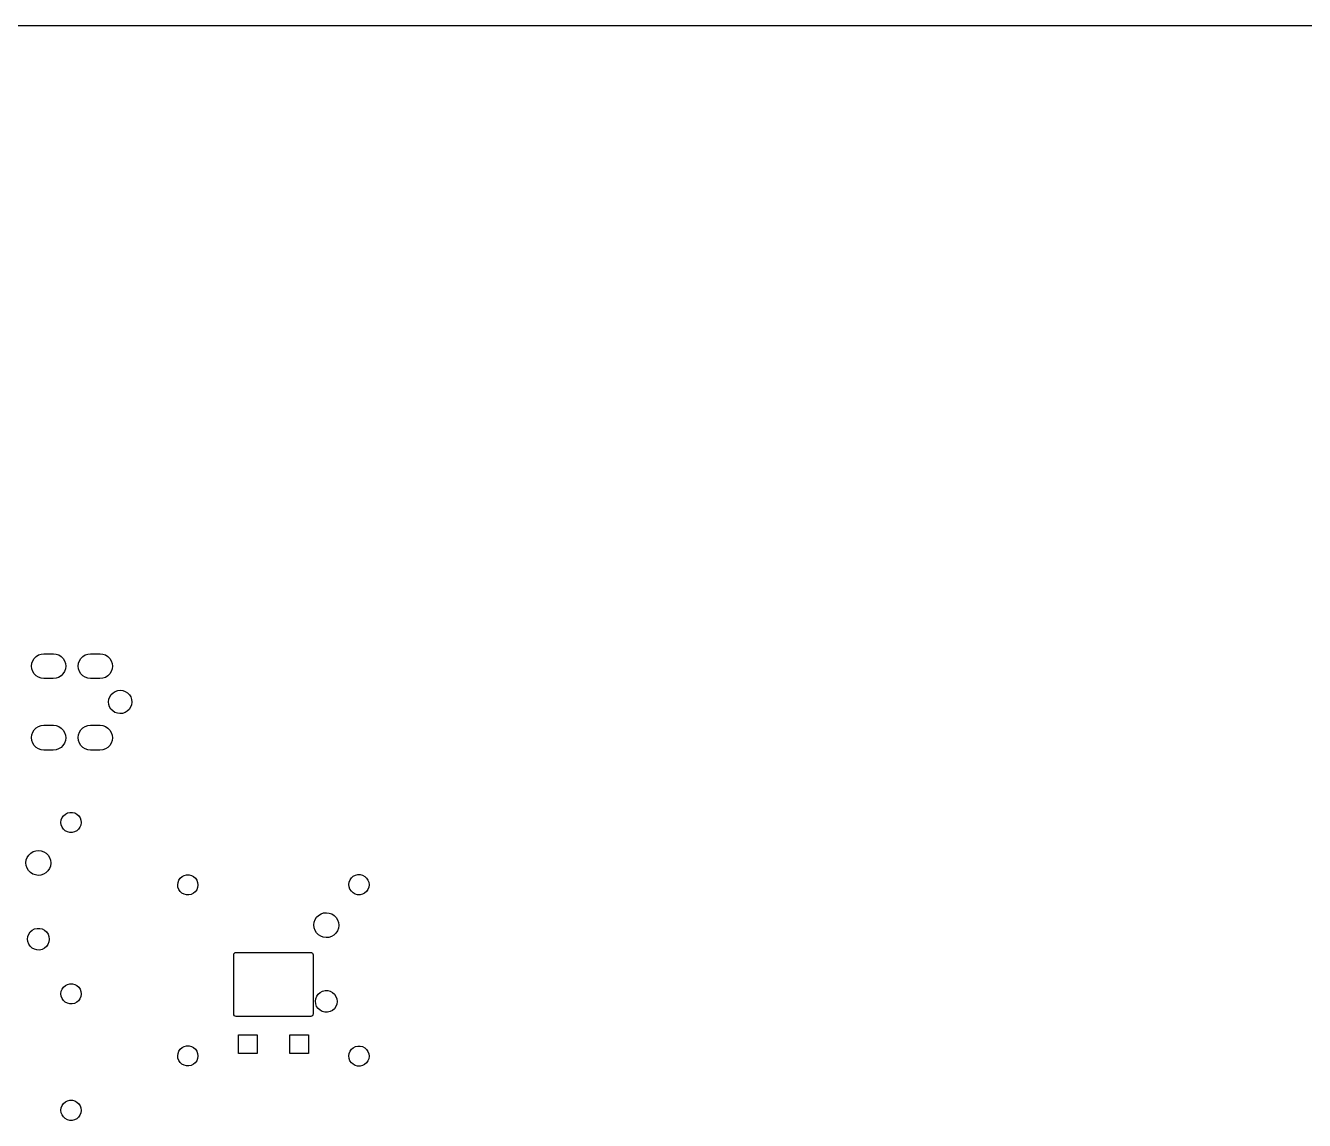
# Model space of a CAD drawing. Header units: inches. Extents: x 8 to 357, y -3 to 972.
# Drawn here: x 192.2 to 274.4, y 901.4 to 971.7 of the extents above; entities that cross this region are included whole.
import ezdxf

# ---------------------------------------------------------------- set-up
doc = ezdxf.new("R2010")
doc.units = ezdxf.units.IN
doc.header["$MEASUREMENT"] = 0
doc.layers.get('0').update_dxf_attribs({"color": 1})
doc.layers.add('BLACK', color=7, linetype='Continuous')

msp = doc.modelspace()

# ---------------------------------------------------------------- linework, layer by layer
at = {"linetype": 'Continuous'}
msp.add_line((36.348, 971.7), (356.542, 971.7), dxfattribs=at)
at = {"layer": 'BLACK', "linetype": 'Continuous'}
for p, q in [((192.746, 931.042), (192.872, 931.168)), ((192.872, 931.168), (193.024, 931.263)), ((193.024, 931.263), (193.192, 931.321)), ((193.192, 931.321), (193.369, 931.341)), ((193.369, 931.341), (193.969, 931.341)), ((193.969, 931.341), (193.981, 931.341)), ((193.981, 931.341), (194.157, 931.319)), ((194.157, 931.319), (194.325, 931.258)), ((194.325, 931.258), (194.475, 931.161)), ((194.475, 931.161), (194.6, 931.034)), ((195.746, 931.042), (195.872, 931.168)), ((195.872, 931.168), (196.024, 931.263)), ((196.024, 931.263), (196.192, 931.321)), ((196.192, 931.321), (196.369, 931.341)), ((196.369, 931.341), (196.969, 931.341)), ((196.969, 931.341), (196.981, 931.341)), ((196.981, 931.341), (197.157, 931.319)), ((197.157, 931.319), (197.325, 931.258)), ((197.325, 931.258), (197.475, 931.161)), ((197.475, 931.161), (197.6, 931.034)), ((192.569, 930.547), (192.591, 930.724)), ((192.588, 930.369), (192.569, 930.547)), ((192.646, 930.201), (192.588, 930.369)), ((192.591, 930.724), (192.65, 930.892)), ((192.65, 930.892), (192.746, 931.042)), ((194.6, 931.034), (194.693, 930.882)), ((194.748, 930.359), (194.688, 930.191)), ((194.693, 930.882), (194.751, 930.713)), ((194.769, 930.536), (194.748, 930.359)), ((194.751, 930.713), (194.769, 930.536)), ((195.569, 930.547), (195.591, 930.724)), ((195.588, 930.369), (195.569, 930.547)), ((195.646, 930.201), (195.588, 930.369)), ((195.591, 930.724), (195.65, 930.892)), ((195.65, 930.892), (195.746, 931.042)), ((197.6, 931.034), (197.693, 930.882)), ((197.748, 930.359), (197.688, 930.191)), ((197.693, 930.882), (197.751, 930.713)), ((197.769, 930.536), (197.748, 930.359)), ((197.751, 930.713), (197.769, 930.536)), ((192.739, 930.049), (192.646, 930.201)), ((192.864, 929.921), (192.739, 930.049)), ((193.014, 929.825), (192.864, 929.921)), ((193.181, 929.764), (193.014, 929.825)), ((193.358, 929.741), (193.181, 929.764)), ((193.369, 929.741), (193.358, 929.741)), ((193.969, 929.741), (193.369, 929.741)), ((194.147, 929.761), (193.969, 929.741)), ((194.315, 929.82), (194.147, 929.761)), ((194.466, 929.914), (194.315, 929.82)), ((194.593, 930.04), (194.466, 929.914)), ((194.688, 930.191), (194.593, 930.04)), ((195.739, 930.049), (195.646, 930.201)), ((195.864, 929.921), (195.739, 930.049)), ((196.014, 929.825), (195.864, 929.921)), ((196.181, 929.764), (196.014, 929.825)), ((196.358, 929.741), (196.181, 929.764)), ((196.369, 929.741), (196.358, 929.741)), ((196.969, 929.741), (196.369, 929.741)), ((197.147, 929.761), (196.969, 929.741)), ((197.315, 929.82), (197.147, 929.761)), ((197.466, 929.914), (197.315, 929.82)), ((197.593, 930.04), (197.466, 929.914)), ((197.688, 930.191), (197.593, 930.04)), ((197.598, 928.575), (197.688, 928.715)), ((197.688, 928.715), (197.808, 928.832)), ((197.808, 928.832), (197.95, 928.92)), ((197.95, 928.92), (198.108, 928.974)), ((198.108, 928.974), (198.275, 928.991)), ((198.275, 928.991), (198.441, 928.971)), ((198.441, 928.971), (198.598, 928.915)), ((198.598, 928.915), (198.739, 928.826)), ((198.739, 928.826), (198.857, 928.707)), ((198.857, 928.707), (198.946, 928.565)), ((197.519, 928.252), (197.54, 928.418)), ((197.536, 928.085), (197.519, 928.252)), ((197.589, 927.927), (197.536, 928.085)), ((197.54, 928.418), (197.598, 928.575)), ((197.675, 927.784), (197.589, 927.927)), ((197.791, 927.663), (197.675, 927.784)), ((198.936, 927.898), (198.844, 927.759)), ((198.996, 928.055), (198.936, 927.898)), ((198.946, 928.565), (199.001, 928.407)), ((199.019, 928.22), (198.996, 928.055)), ((199.001, 928.407), (199.019, 928.241)), ((199.019, 928.241), (199.019, 928.22)), ((197.931, 927.572), (197.791, 927.663)), ((198.088, 927.513), (197.931, 927.572)), ((198.254, 927.491), (198.088, 927.513)), ((198.42, 927.507), (198.254, 927.491)), ((198.579, 927.558), (198.42, 927.507)), ((198.723, 927.644), (198.579, 927.558)), ((198.844, 927.759), (198.723, 927.644)), ((192.591, 926.124), (192.65, 926.292)), ((192.65, 926.292), (192.746, 926.442)), ((192.746, 926.442), (192.872, 926.568)), ((192.872, 926.568), (193.024, 926.663)), ((193.024, 926.663), (193.192, 926.721)), ((193.192, 926.721), (193.369, 926.741)), ((193.369, 926.741), (193.969, 926.741)), ((193.969, 926.741), (193.981, 926.741)), ((193.981, 926.741), (194.157, 926.719)), ((194.157, 926.719), (194.325, 926.658)), ((194.325, 926.658), (194.475, 926.561)), ((194.475, 926.561), (194.6, 926.434)), ((194.6, 926.434), (194.693, 926.282)), ((194.693, 926.282), (194.751, 926.113)), ((195.591, 926.124), (195.65, 926.292)), ((195.65, 926.292), (195.746, 926.442)), ((195.746, 926.442), (195.872, 926.568)), ((195.872, 926.568), (196.024, 926.663)), ((196.024, 926.663), (196.192, 926.721)), ((196.192, 926.721), (196.369, 926.741)), ((196.369, 926.741), (196.969, 926.741)), ((196.969, 926.741), (196.981, 926.741)), ((196.981, 926.741), (197.157, 926.719)), ((197.157, 926.719), (197.325, 926.658)), ((197.325, 926.658), (197.475, 926.561)), ((197.475, 926.561), (197.6, 926.434)), ((197.6, 926.434), (197.693, 926.282)), ((197.693, 926.282), (197.751, 926.113)), ((192.569, 925.947), (192.591, 926.124)), ((192.588, 925.769), (192.569, 925.947)), ((192.646, 925.601), (192.588, 925.769)), ((192.739, 925.449), (192.646, 925.601)), ((192.864, 925.321), (192.739, 925.449)), ((193.014, 925.225), (192.864, 925.321)), ((194.466, 925.314), (194.315, 925.22)), ((194.593, 925.44), (194.466, 925.314)), ((194.688, 925.591), (194.593, 925.44)), ((194.748, 925.759), (194.688, 925.591)), ((194.769, 925.936), (194.748, 925.759)), ((194.751, 926.113), (194.769, 925.936)), ((195.569, 925.947), (195.591, 926.124)), ((195.588, 925.769), (195.569, 925.947)), ((195.646, 925.601), (195.588, 925.769)), ((195.739, 925.449), (195.646, 925.601)), ((195.864, 925.321), (195.739, 925.449)), ((196.014, 925.225), (195.864, 925.321)), ((197.466, 925.314), (197.315, 925.22)), ((197.593, 925.44), (197.466, 925.314)), ((197.688, 925.591), (197.593, 925.44)), ((197.748, 925.759), (197.688, 925.591)), ((197.769, 925.936), (197.748, 925.759)), ((197.751, 926.113), (197.769, 925.936)), ((193.181, 925.164), (193.014, 925.225)), ((193.358, 925.141), (193.181, 925.164)), ((193.369, 925.141), (193.358, 925.141)), ((193.969, 925.141), (193.369, 925.141)), ((194.147, 925.161), (193.969, 925.141)), ((194.315, 925.22), (194.147, 925.161)), ((196.181, 925.164), (196.014, 925.225)), ((196.358, 925.141), (196.181, 925.164)), ((196.369, 925.141), (196.358, 925.141)), ((196.969, 925.141), (196.369, 925.141)), ((197.147, 925.161), (196.969, 925.141)), ((197.315, 925.22), (197.147, 925.161)), ((194.464, 920.506), (194.485, 920.661)), ((194.482, 920.351), (194.464, 920.506)), ((194.485, 920.661), (194.542, 920.806)), ((194.542, 920.806), (194.631, 920.934)), ((194.631, 920.934), (194.749, 921.037)), ((194.749, 921.037), (194.888, 921.108)), ((194.888, 921.108), (195.04, 921.145)), ((195.04, 921.145), (195.196, 921.144)), ((195.196, 921.144), (195.347, 921.106)), ((195.347, 921.106), (195.485, 921.033)), ((195.485, 921.033), (195.602, 920.929)), ((195.602, 920.929), (195.69, 920.8)), ((195.69, 920.8), (195.746, 920.654)), ((195.764, 920.486), (195.742, 920.331)), ((195.746, 920.654), (195.764, 920.499)), ((195.764, 920.499), (195.764, 920.486)), ((194.535, 920.204), (194.482, 920.351)), ((194.622, 920.075), (194.535, 920.204)), ((194.738, 919.969), (194.622, 920.075)), ((194.875, 919.895), (194.738, 919.969)), ((195.026, 919.855), (194.875, 919.895)), ((195.182, 919.853), (195.026, 919.855)), ((195.335, 919.888), (195.182, 919.853)), ((195.474, 919.958), (195.335, 919.888)), ((195.593, 920.059), (195.474, 919.958)), ((195.684, 920.186), (195.593, 920.059)), ((195.742, 920.331), (195.684, 920.186)), ((192.214, 917.91), (192.237, 918.087)), ((192.232, 917.733), (192.214, 917.91)), ((192.237, 918.087), (192.298, 918.255)), ((192.298, 918.255), (192.394, 918.405)), ((192.394, 918.405), (192.522, 918.53)), ((192.522, 918.53), (192.674, 918.623)), ((192.674, 918.623), (192.843, 918.681)), ((192.843, 918.681), (193.02, 918.699)), ((193.02, 918.699), (193.197, 918.678)), ((193.197, 918.678), (193.365, 918.618)), ((193.365, 918.618), (193.516, 918.523)), ((193.516, 918.523), (193.641, 918.396)), ((193.641, 918.396), (193.736, 918.245)), ((193.736, 918.245), (193.794, 918.076)), ((193.794, 918.076), (193.814, 917.899)), ((192.288, 917.564), (192.232, 917.733)), ((192.381, 917.411), (192.288, 917.564)), ((192.504, 917.283), (192.381, 917.411)), ((192.654, 917.185), (192.504, 917.283)), ((192.821, 917.123), (192.654, 917.185)), ((192.998, 917.099), (192.821, 917.123)), ((193.175, 917.116), (192.998, 917.099)), ((193.345, 917.171), (193.175, 917.116)), ((193.498, 917.262), (193.345, 917.171)), ((193.627, 917.385), (193.498, 917.262)), ((193.726, 917.534), (193.627, 917.385)), ((193.789, 917.7), (193.726, 917.534)), ((193.814, 917.877), (193.789, 917.7)), ((193.814, 917.899), (193.814, 917.877)), ((202.249, 917.025), (202.388, 917.096)), ((202.388, 917.096), (202.54, 917.133)), ((202.54, 917.133), (202.696, 917.132)), ((202.696, 917.132), (202.847, 917.094)), ((202.847, 917.094), (202.985, 917.021)), ((213.249, 917.037), (213.388, 917.108)), ((213.388, 917.108), (213.54, 917.145)), ((213.54, 917.145), (213.696, 917.144)), ((213.696, 917.144), (213.847, 917.106)), ((213.847, 917.106), (213.985, 917.033)), ((201.964, 916.494), (201.985, 916.649)), ((201.981, 916.338), (201.964, 916.494)), ((202.035, 916.192), (201.981, 916.338)), ((201.985, 916.649), (202.041, 916.794)), ((202.041, 916.794), (202.131, 916.922)), ((202.131, 916.922), (202.249, 917.025)), ((202.985, 917.021), (203.102, 916.917)), ((203.102, 916.917), (203.19, 916.788)), ((203.242, 916.319), (203.184, 916.174)), ((203.19, 916.788), (203.246, 916.642)), ((203.264, 916.473), (203.242, 916.319)), ((203.246, 916.642), (203.264, 916.487)), ((203.264, 916.487), (203.264, 916.473)), ((212.964, 916.506), (212.985, 916.661)), ((212.982, 916.351), (212.964, 916.506)), ((213.035, 916.204), (212.982, 916.351)), ((212.985, 916.661), (213.041, 916.806)), ((213.041, 916.806), (213.131, 916.934)), ((213.131, 916.934), (213.249, 917.037)), ((213.985, 917.033), (214.102, 916.929)), ((214.102, 916.929), (214.19, 916.8)), ((214.242, 916.331), (214.184, 916.186)), ((214.19, 916.8), (214.246, 916.654)), ((214.264, 916.486), (214.242, 916.331)), ((214.246, 916.654), (214.264, 916.499)), ((214.264, 916.499), (214.264, 916.486)), ((202.122, 916.062), (202.035, 916.192)), ((202.238, 915.957), (202.122, 916.062)), ((202.375, 915.883), (202.238, 915.957)), ((202.526, 915.843), (202.375, 915.883)), ((202.682, 915.84), (202.526, 915.843)), ((202.834, 915.875), (202.682, 915.84)), ((202.974, 915.946), (202.834, 915.875)), ((203.093, 916.047), (202.974, 915.946)), ((203.184, 916.174), (203.093, 916.047)), ((213.122, 916.075), (213.035, 916.204)), ((213.238, 915.969), (213.122, 916.075)), ((213.375, 915.895), (213.238, 915.969)), ((213.526, 915.855), (213.375, 915.895)), ((213.682, 915.853), (213.526, 915.855)), ((213.835, 915.888), (213.682, 915.853)), ((213.974, 915.958), (213.835, 915.888)), ((214.093, 916.059), (213.974, 915.958)), ((214.184, 916.186), (214.093, 916.059)), ((211.022, 914.53), (211.174, 914.623)), ((211.174, 914.623), (211.343, 914.681)), ((211.343, 914.681), (211.52, 914.699)), ((211.52, 914.699), (211.697, 914.678)), ((211.697, 914.678), (211.865, 914.618)), ((210.714, 913.91), (210.737, 914.087)), ((210.732, 913.733), (210.714, 913.91)), ((210.737, 914.087), (210.798, 914.255)), ((210.798, 914.255), (210.894, 914.405)), ((210.894, 914.405), (211.022, 914.53)), ((211.865, 914.618), (212.016, 914.523)), ((212.016, 914.523), (212.141, 914.396)), ((212.141, 914.396), (212.236, 914.245)), ((212.236, 914.245), (212.294, 914.076)), ((212.314, 913.877), (212.289, 913.7)), ((212.294, 914.076), (212.314, 913.899)), ((212.314, 913.899), (212.314, 913.877)), ((192.314, 913.007), (192.336, 913.173)), ((192.333, 912.839), (192.314, 913.007)), ((192.336, 913.173), (192.397, 913.33)), ((192.397, 913.33), (192.494, 913.468)), ((192.494, 913.468), (192.621, 913.578)), ((192.621, 913.578), (192.77, 913.655)), ((192.77, 913.655), (192.934, 913.695)), ((192.934, 913.695), (193.102, 913.694)), ((193.102, 913.694), (193.265, 913.653)), ((193.265, 913.653), (193.414, 913.574)), ((193.414, 913.574), (193.539, 913.462)), ((193.539, 913.462), (193.635, 913.324)), ((193.635, 913.324), (193.694, 913.166)), ((193.714, 912.985), (193.691, 912.818)), ((193.694, 913.166), (193.714, 912.999)), ((193.714, 912.999), (193.714, 912.985)), ((210.788, 913.564), (210.732, 913.733)), ((210.881, 913.411), (210.788, 913.564)), ((211.004, 913.283), (210.881, 913.411)), ((211.154, 913.185), (211.004, 913.283)), ((211.321, 913.123), (211.154, 913.185)), ((211.498, 913.099), (211.321, 913.123)), ((211.675, 913.116), (211.498, 913.099)), ((211.845, 913.171), (211.675, 913.116)), ((211.998, 913.262), (211.845, 913.171)), ((212.127, 913.385), (211.998, 913.262)), ((212.226, 913.534), (212.127, 913.385)), ((212.289, 913.7), (212.226, 913.534)), ((192.391, 912.681), (192.333, 912.839)), ((192.484, 912.542), (192.391, 912.681)), ((192.609, 912.429), (192.484, 912.542)), ((192.757, 912.348), (192.609, 912.429)), ((192.919, 912.306), (192.757, 912.348)), ((193.088, 912.303), (192.919, 912.306)), ((193.251, 912.341), (193.088, 912.303)), ((193.402, 912.416), (193.251, 912.341)), ((193.53, 912.525), (193.402, 912.416)), ((193.628, 912.662), (193.53, 912.525)), ((193.691, 912.818), (193.628, 912.662)), ((205.564, 911.999), (205.576, 912.056)), ((205.564, 908.187), (205.564, 911.999)), ((205.576, 912.056), (205.608, 912.105)), ((205.608, 912.105), (205.657, 912.138)), ((205.657, 912.138), (205.714, 912.149)), ((205.714, 912.149), (210.514, 912.149)), ((210.514, 912.149), (210.572, 912.138)), ((210.572, 912.138), (210.62, 912.105)), ((210.62, 912.105), (210.653, 912.056)), ((210.653, 912.056), (210.664, 911.999)), ((210.664, 911.999), (210.664, 908.187)), ((194.485, 909.649), (194.542, 909.794)), ((194.542, 909.794), (194.631, 909.922)), ((194.631, 909.922), (194.749, 910.025)), ((194.749, 910.025), (194.888, 910.096)), ((194.888, 910.096), (195.04, 910.133)), ((195.04, 910.133), (195.196, 910.132)), ((195.196, 910.132), (195.347, 910.094)), ((195.347, 910.094), (195.485, 910.021)), ((195.485, 910.021), (195.602, 909.917)), ((195.602, 909.917), (195.69, 909.788)), ((195.69, 909.788), (195.746, 909.642)), ((211.27, 909.655), (211.434, 909.695)), ((211.434, 909.695), (211.602, 909.694)), ((211.602, 909.694), (211.765, 909.653)), ((194.464, 909.494), (194.485, 909.649)), ((194.482, 909.338), (194.464, 909.494)), ((194.535, 909.192), (194.482, 909.338)), ((194.622, 909.062), (194.535, 909.192)), ((194.738, 908.957), (194.622, 909.062)), ((194.875, 908.883), (194.738, 908.957)), ((195.026, 908.843), (194.875, 908.883)), ((195.335, 908.875), (195.182, 908.84)), ((195.474, 908.946), (195.335, 908.875)), ((195.593, 909.047), (195.474, 908.946)), ((195.684, 909.174), (195.593, 909.047)), ((195.742, 909.319), (195.684, 909.174)), ((195.764, 909.473), (195.742, 909.319)), ((195.746, 909.642), (195.764, 909.487)), ((195.764, 909.487), (195.764, 909.473)), ((210.814, 909.007), (210.836, 909.173)), ((210.833, 908.839), (210.814, 909.007)), ((210.836, 909.173), (210.897, 909.33)), ((210.897, 909.33), (210.994, 909.468)), ((210.994, 909.468), (211.121, 909.578)), ((211.121, 909.578), (211.27, 909.655)), ((211.765, 909.653), (211.914, 909.574)), ((211.914, 909.574), (212.039, 909.462)), ((212.039, 909.462), (212.135, 909.324)), ((212.135, 909.324), (212.194, 909.166)), ((212.214, 908.985), (212.19, 908.818)), ((212.194, 909.166), (212.214, 908.999)), ((212.214, 908.999), (212.214, 908.985)), ((195.182, 908.84), (195.026, 908.843)), ((205.576, 908.129), (205.564, 908.187)), ((205.608, 908.081), (205.576, 908.129)), ((205.657, 908.048), (205.608, 908.081)), ((205.714, 908.037), (205.657, 908.048)), ((210.572, 908.048), (210.514, 908.037)), ((210.62, 908.081), (210.572, 908.048)), ((210.653, 908.129), (210.62, 908.081)), ((210.664, 908.187), (210.653, 908.129)), ((210.891, 908.681), (210.833, 908.839)), ((210.984, 908.542), (210.891, 908.681)), ((211.109, 908.429), (210.984, 908.542)), ((211.257, 908.348), (211.109, 908.429)), ((211.419, 908.306), (211.257, 908.348)), ((211.588, 908.303), (211.419, 908.306)), ((211.751, 908.341), (211.588, 908.303)), ((211.902, 908.416), (211.751, 908.341)), ((212.03, 908.525), (211.902, 908.416)), ((212.128, 908.662), (212.03, 908.525)), ((212.19, 908.818), (212.128, 908.662)), ((210.514, 908.037), (205.714, 908.037)), ((205.864, 905.649), (205.864, 906.849)), ((205.864, 906.849), (207.064, 906.849)), ((207.064, 906.849), (207.064, 905.649)), ((209.164, 905.649), (209.164, 906.849)), ((209.164, 906.849), (210.364, 906.849)), ((210.364, 906.849), (210.364, 905.649)), ((201.964, 905.506), (201.985, 905.661)), ((201.985, 905.661), (202.041, 905.806)), ((202.041, 905.806), (202.131, 905.934)), ((202.131, 905.934), (202.249, 906.037)), ((202.249, 906.037), (202.388, 906.108)), ((202.388, 906.108), (202.54, 906.145)), ((202.54, 906.145), (202.696, 906.144)), ((202.696, 906.144), (202.847, 906.106)), ((202.847, 906.106), (202.985, 906.033)), ((202.985, 906.033), (203.102, 905.929)), ((203.102, 905.929), (203.19, 905.8)), ((203.19, 905.8), (203.246, 905.654)), ((203.246, 905.654), (203.264, 905.499)), ((207.064, 905.649), (205.864, 905.649)), ((210.364, 905.649), (209.164, 905.649)), ((212.964, 905.494), (212.985, 905.649)), ((212.985, 905.649), (213.041, 905.794)), ((213.041, 905.794), (213.131, 905.922)), ((213.131, 905.922), (213.249, 906.025)), ((213.249, 906.025), (213.388, 906.096)), ((213.388, 906.096), (213.54, 906.133)), ((213.54, 906.133), (213.696, 906.132)), ((213.696, 906.132), (213.847, 906.094)), ((213.847, 906.094), (213.985, 906.021)), ((213.985, 906.021), (214.102, 905.917)), ((214.102, 905.917), (214.19, 905.788)), ((214.19, 905.788), (214.246, 905.642)), ((214.246, 905.642), (214.264, 905.487)), ((201.982, 905.351), (201.964, 905.506)), ((202.035, 905.204), (201.982, 905.351)), ((202.122, 905.075), (202.035, 905.204)), ((202.238, 904.969), (202.122, 905.075)), ((202.375, 904.895), (202.238, 904.969)), ((202.526, 904.855), (202.375, 904.895)), ((202.682, 904.853), (202.526, 904.855)), ((202.835, 904.888), (202.682, 904.853)), ((202.974, 904.958), (202.835, 904.888)), ((203.093, 905.059), (202.974, 904.958)), ((203.184, 905.186), (203.093, 905.059)), ((203.242, 905.331), (203.184, 905.186)), ((203.264, 905.486), (203.242, 905.331)), ((203.264, 905.499), (203.264, 905.486)), ((212.981, 905.338), (212.964, 905.494)), ((213.035, 905.192), (212.981, 905.338)), ((213.122, 905.062), (213.035, 905.192)), ((213.238, 904.957), (213.122, 905.062)), ((213.375, 904.883), (213.238, 904.957)), ((213.526, 904.843), (213.375, 904.883)), ((213.682, 904.84), (213.526, 904.843)), ((213.834, 904.875), (213.682, 904.84)), ((213.974, 904.946), (213.834, 904.875)), ((214.093, 905.047), (213.974, 904.946)), ((214.184, 905.174), (214.093, 905.047)), ((214.242, 905.319), (214.184, 905.174)), ((214.264, 905.473), (214.242, 905.319)), ((214.264, 905.487), (214.264, 905.473)), ((194.485, 902.161), (194.542, 902.306)), ((194.542, 902.306), (194.631, 902.434)), ((194.631, 902.434), (194.749, 902.537)), ((194.749, 902.537), (194.888, 902.609)), ((194.888, 902.609), (195.04, 902.645)), ((195.04, 902.645), (195.196, 902.644)), ((195.196, 902.644), (195.347, 902.606)), ((195.347, 902.606), (195.485, 902.533)), ((195.485, 902.533), (195.602, 902.429)), ((195.602, 902.429), (195.69, 902.3)), ((195.69, 902.3), (195.746, 902.154)), ((194.464, 902.006), (194.485, 902.161)), ((194.482, 901.851), (194.464, 902.006)), ((194.535, 901.704), (194.482, 901.851)), ((194.622, 901.575), (194.535, 901.704)), ((194.738, 901.469), (194.622, 901.575)), ((195.593, 901.559), (195.474, 901.458)), ((195.684, 901.686), (195.593, 901.559)), ((195.742, 901.831), (195.684, 901.686)), ((195.764, 901.986), (195.742, 901.831)), ((195.746, 902.154), (195.764, 901.999)), ((195.764, 901.999), (195.764, 901.986)), ((194.875, 901.395), (194.738, 901.469)), ((195.026, 901.355), (194.875, 901.395)), ((195.182, 901.353), (195.026, 901.355)), ((195.335, 901.388), (195.182, 901.353)), ((195.474, 901.458), (195.335, 901.388))]:
    msp.add_line(p, q, dxfattribs=at)

doc.saveas('drawing.dxf')
